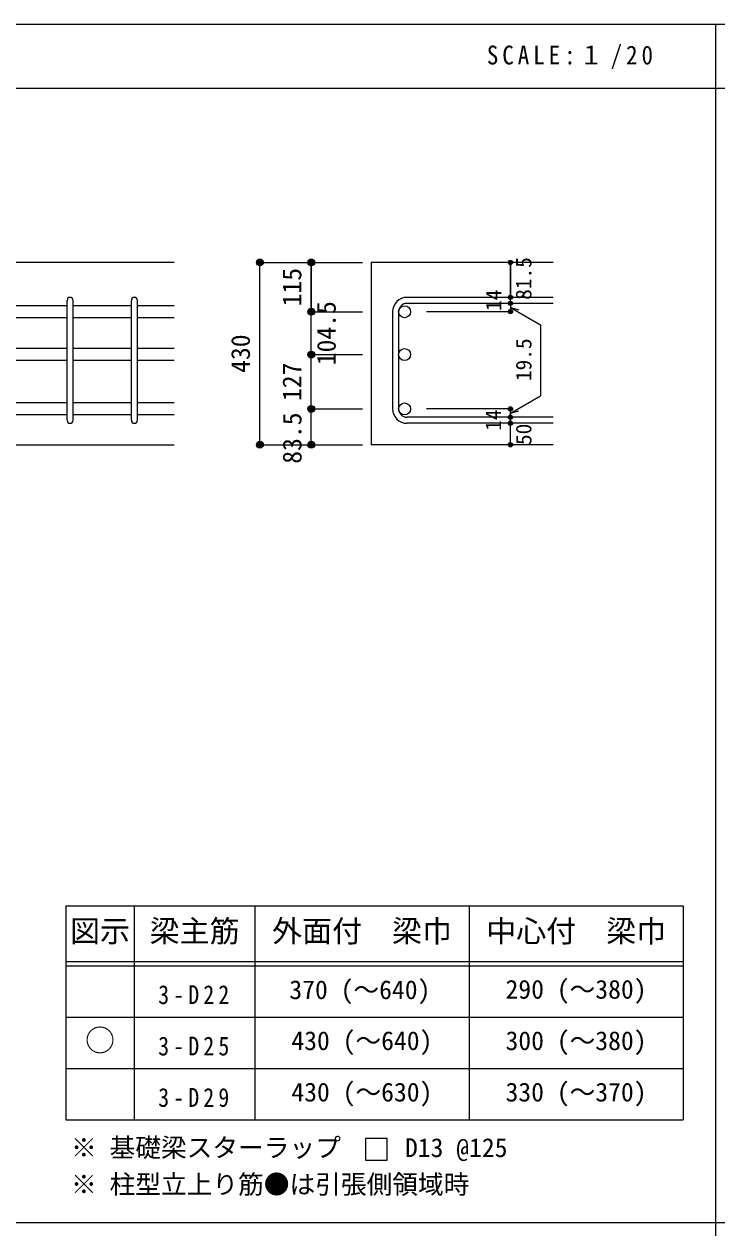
# Model space of a CAD drawing. Units: millimetres at full size, sheet at 1:20. Extents: x -3982 to 3969, y -2797 to 2801.
# Drawn here: x -2364 to -747, y -10 to 2801 of the extents above; entities that cross this region are included whole.
import ezdxf
from ezdxf.enums import TextEntityAlignment as Align

# ---------------------------------------------------------------- set-up
doc = ezdxf.new("R2010")
doc.units = ezdxf.units.MM
doc.header["$LTSCALE"] = 20
doc.header["$PDMODE"] = 32
doc.header["$PDSIZE"] = 10
for name, color, linetype in [('6-1_躯体線', 2, 'Continuous'), ('6-5_梁主筋', 7, 'Continuous'), ('6-6_S.T.P.', 7, 'Continuous'), ('6-7_文字', 7, 'Continuous'), ('6-D_寸法', 4, 'Continuous'), ('6-E_枠', 7, 'Continuous'), ('F-0_枠', 6, 'Continuous')]:
    doc.layers.add(name, color=color, linetype=linetype)
doc.styles.add('ＭＳ ゴシック', font='')
doc.styles.get('ＭＳ ゴシック').set_extended_font_data('MS Gothic')

msp = doc.modelspace()

# ---------------------------------------------------------------- linework, layer by layer
at = {"layer": '6-1_躯体線'}
for p, q in [((-2013.87, 2244.12), (-3313.87, 2244.12)), ((-1553.87, 2244.12), (-1553.87, 1818.62)), ((-1128.87, 2244.12), (-1553.87, 2244.12)), ((-2413.87, 1818.62), (-2013.87, 1818.62)), ((-1128.87, 1818.62), (-1553.87, 1818.62))]:
    msp.add_line(p, q, dxfattribs=at)
at = {"layer": '6-5_梁主筋'}
for p, q in [((-2263.87, 2143.2), (-2399.87, 2143.2)), ((-2113.87, 2143.2), (-2249.87, 2143.2)), ((-2013.87, 2143.2), (-2099.87, 2143.2)), ((-2263.87, 2115.2), (-2399.87, 2115.2)), ((-2113.87, 2115.2), (-2249.87, 2115.2)), ((-2013.87, 2115.2), (-2099.87, 2115.2)), ((-2263.87, 2043.12), (-2399.87, 2043.12)), ((-2113.87, 2043.12), (-2249.87, 2043.12)), ((-2013.87, 2043.12), (-2099.87, 2043.12)), ((-2263.87, 2015.12), (-2399.87, 2015.12)), ((-2113.87, 2015.12), (-2249.87, 2015.12)), ((-2013.87, 2015.12), (-2099.87, 2015.12)), ((-2263.87, 1916.12), (-2399.87, 1916.12)), ((-2113.87, 1916.12), (-2249.87, 1916.12)), ((-2013.87, 1916.12), (-2099.87, 1916.12)), ((-2263.87, 1888.12), (-2399.87, 1888.12)), ((-2113.87, 1888.12), (-2249.87, 1888.12)), ((-2013.87, 1888.12), (-2099.87, 1888.12))]:
    msp.add_line(p, q, dxfattribs=at)
at = {"layer": '6-5_梁主筋', "color": 3}
for centre in [(-1475.87, 2129.2), (-1475.87, 2029.12), (-1475.87, 1902.12)]:
    msp.add_circle(centre, 14, dxfattribs=at)
at = {"layer": '6-6_S.T.P.'}
for p, q in [((-2263.87, 1875.62), (-2263.87, 2155.7)), ((-2249.87, 1875.62), (-2249.87, 2155.7)), ((-2113.87, 1875.62), (-2113.87, 2155.7)), ((-2099.87, 1875.62), (-2099.87, 2155.7)), ((-1128.87, 2162.7), (-1470.37, 2162.7)), ((-1128.87, 2148.7), (-1470.37, 2148.7)), ((-1503.87, 2129.2), (-1503.87, 1902.12)), ((-1489.87, 2129.2), (-1489.87, 1902.12)), ((-1128.87, 1882.62), (-1470.37, 1882.62)), ((-1128.87, 1868.62), (-1470.37, 1868.62))]:
    msp.add_line(p, q, dxfattribs=at)
for centre, radius, start, end in [((-2256.87, 2155.7), 7, 0, 180), ((-2106.87, 2155.7), 7, 0, 180), ((-1470.37, 2129.2), 33.5, 90, 180), ((-1470.37, 2129.2), 19.5, 90, 180), ((-1470.37, 1902.12), 33.5, 180, 270), ((-1470.37, 1902.12), 19.5, 180, 270), ((-2256.87, 1875.62), 7, 180, 0), ((-2106.87, 1875.62), 7, 180, 0)]:
    msp.add_arc(centre, radius, start, end, dxfattribs=at)
at = {"layer": '6-7_文字'}
msp.add_lwpolyline([(-1566.86, 148.34), (-1516.86, 148.34), (-1516.86, 198.34), (-1566.86, 198.34)], close=True, dxfattribs=at)
at = {"layer": '6-D_寸法'}
for p, q in [((-1813.87, 2244.12), (-1693.87, 2244.12)), ((-1813.87, 2244.12), (-1693.87, 2244.12)), ((-1813.87, 1818.62), (-1813.87, 2244.12)), ((-1693.87, 2244.12), (-1573.87, 2244.12)), ((-1693.87, 2244.12), (-1693.87, 2129.2)), ((-1228.87, 2148.7), (-1228.87, 2162.7)), ((-1228.87, 2148.7), (-1228.87, 2129.2)), ((-1228.87, 2138.95), (-1209.55, 2133.77)), ((-1228.87, 2138.95), (-1158.81, 2098.5)), ((-1693.87, 2129.2), (-1573.87, 2129.2)), ((-1228.87, 2129.2), (-1424.95, 2129.2)), ((-1158.81, 2098.5), (-1158.81, 1932.82)), ((-1693.87, 1902.12), (-1693.87, 2029.12)), ((-1693.87, 2029.12), (-1573.87, 2029.12)), ((-1228.87, 1892.37), (-1158.81, 1932.82)), ((-1693.87, 1902.12), (-1573.87, 1902.12)), ((-1693.87, 1902.12), (-1573.87, 1902.12)), ((-1693.87, 1902.12), (-1573.87, 1902.12)), ((-1228.87, 1902.12), (-1424.95, 1902.12)), ((-1228.87, 1882.62), (-1228.87, 1902.12)), ((-1228.87, 1892.37), (-1209.55, 1897.55)), ((-1228.87, 1868.62), (-1228.87, 1882.62)), ((-1228.87, 1818.62), (-1228.87, 1868.62)), ((-1693.87, 1818.62), (-1573.87, 1818.62))]:
    msp.add_line(p, q, dxfattribs=at)
for points in [[(-1813.87, 2244.12), (-1693.87, 2244.12), (-1573.87, 2244.12)], [(-1693.87, 2029.12), (-1693.87, 2129.2), (-1693.87, 2244.12)], [(-1228.87, 2244.12), (-1228.87, 2162.7), (-1228.87, 2244.12)], [(-1813.87, 1818.62), (-1693.87, 1818.62), (-1693.87, 1902.12)]]:
    msp.add_lwpolyline(points, dxfattribs=at)
for centre, radius in [((-1813.87, 2244.12), 8), ((-1813.87, 2244.12), 7.2), ((-1813.87, 2244.12), 6.4), ((-1813.87, 2244.12), 5.6), ((-1813.87, 2244.12), 4.8), ((-1693.87, 2244.12), 8), ((-1693.87, 2244.12), 7.2), ((-1693.87, 2244.12), 6.4), ((-1693.87, 2244.12), 5.6), ((-1693.87, 2244.12), 4.8), ((-1813.87, 2244.12), 4), ((-1813.87, 2244.12), 3.2), ((-1813.87, 2244.12), 2.4), ((-1813.87, 2244.12), 1.6), ((-1813.87, 2244.12), 0.8), ((-1693.87, 2244.12), 4), ((-1693.87, 2244.12), 3.2), ((-1693.87, 2244.12), 2.4), ((-1693.87, 2244.12), 1.6), ((-1693.87, 2244.12), 0.8), ((-1228.87, 2244.12), 4), ((-1228.87, 2244.12), 3.6), ((-1228.87, 2244.12), 3.2), ((-1228.87, 2244.12), 2.8), ((-1228.87, 2244.12), 2.4), ((-1228.87, 2244.12), 2), ((-1228.87, 2244.12), 1.6), ((-1228.87, 2244.12), 1.2), ((-1228.87, 2244.12), 0.8), ((-1228.87, 2244.12), 0.4), ((-1228.87, 2162.7), 4), ((-1228.87, 2162.7), 3.6), ((-1228.87, 2162.7), 3.2), ((-1228.87, 2162.7), 2.8), ((-1228.87, 2162.7), 2.4), ((-1228.87, 2162.7), 2), ((-1693.87, 2129.2), 8), ((-1693.87, 2129.2), 7.2), ((-1228.87, 2148.7), 4), ((-1228.87, 2148.7), 3.6), ((-1228.87, 2148.7), 3.2), ((-1228.87, 2148.7), 2.8), ((-1228.87, 2148.7), 2.4), ((-1228.87, 2148.7), 2), ((-1228.87, 2162.7), 1.6), ((-1228.87, 2148.7), 1.6), ((-1228.87, 2162.7), 1.2), ((-1228.87, 2148.7), 1.2), ((-1228.87, 2162.7), 0.8), ((-1228.87, 2148.7), 0.8), ((-1228.87, 2162.7), 0.4), ((-1228.87, 2148.7), 0.4), ((-1693.87, 2129.2), 6.4), ((-1693.87, 2129.2), 5.6), ((-1693.87, 2129.2), 4.8), ((-1693.87, 2129.2), 4), ((-1693.87, 2129.2), 3.2), ((-1693.87, 2129.2), 2.4), ((-1693.87, 2129.2), 1.6), ((-1693.87, 2129.2), 0.8), ((-1228.87, 2129.2), 4), ((-1228.87, 2129.2), 3.6), ((-1228.87, 2129.2), 3.2), ((-1228.87, 2129.2), 2.8), ((-1228.87, 2129.2), 2.4), ((-1228.87, 2129.2), 2), ((-1228.87, 2129.2), 1.6), ((-1228.87, 2129.2), 1.2), ((-1228.87, 2129.2), 0.8), ((-1228.87, 2129.2), 0.4), ((-1693.87, 2029.12), 8), ((-1693.87, 2029.12), 7.2), ((-1693.87, 2029.12), 6.4), ((-1693.87, 2029.12), 5.6), ((-1693.87, 2029.12), 4.8), ((-1693.87, 2029.12), 4), ((-1693.87, 2029.12), 3.2), ((-1693.87, 2029.12), 2.4), ((-1693.87, 2029.12), 1.6), ((-1693.87, 2029.12), 0.8), ((-1693.87, 1902.12), 8), ((-1693.87, 1902.12), 7.2), ((-1693.87, 1902.12), 6.4), ((-1693.87, 1902.12), 5.6), ((-1693.87, 1902.12), 4.8), ((-1693.87, 1902.12), 4), ((-1693.87, 1902.12), 3.2), ((-1693.87, 1902.12), 2.4), ((-1693.87, 1902.12), 1.6), ((-1693.87, 1902.12), 0.8), ((-1228.87, 1902.12), 4), ((-1228.87, 1882.62), 4), ((-1228.87, 1902.12), 3.6), ((-1228.87, 1882.62), 3.6), ((-1228.87, 1902.12), 3.2), ((-1228.87, 1882.62), 3.2), ((-1228.87, 1902.12), 2.8), ((-1228.87, 1882.62), 2.8), ((-1228.87, 1902.12), 2.4), ((-1228.87, 1882.62), 2.4), ((-1228.87, 1902.12), 2), ((-1228.87, 1882.62), 2), ((-1228.87, 1902.12), 1.6), ((-1228.87, 1882.62), 1.6), ((-1228.87, 1902.12), 1.2), ((-1228.87, 1882.62), 1.2), ((-1228.87, 1902.12), 0.8), ((-1228.87, 1882.62), 0.8), ((-1228.87, 1902.12), 0.4), ((-1228.87, 1868.62), 4), ((-1228.87, 1868.62), 3.6), ((-1228.87, 1868.62), 3.2), ((-1228.87, 1868.62), 2.8), ((-1228.87, 1868.62), 2.4), ((-1228.87, 1868.62), 2), ((-1228.87, 1868.62), 1.6), ((-1228.87, 1868.62), 1.2), ((-1228.87, 1868.62), 0.8), ((-1228.87, 1882.62), 0.4), ((-1228.87, 1868.62), 0.4), ((-1813.87, 1818.62), 8), ((-1813.87, 1818.62), 7.2), ((-1813.87, 1818.62), 6.4), ((-1813.87, 1818.62), 5.6), ((-1813.87, 1818.62), 4.8), ((-1813.87, 1818.62), 4), ((-1813.87, 1818.62), 3.2), ((-1813.87, 1818.62), 2.4), ((-1813.87, 1818.62), 1.6), ((-1813.87, 1818.62), 0.8), ((-1693.87, 1818.62), 8), ((-1693.87, 1818.62), 7.2), ((-1693.87, 1818.62), 6.4), ((-1693.87, 1818.62), 5.6), ((-1693.87, 1818.62), 4.8), ((-1693.87, 1818.62), 4), ((-1693.87, 1818.62), 3.2), ((-1693.87, 1818.62), 2.4), ((-1693.87, 1818.62), 1.6), ((-1693.87, 1818.62), 0.8), ((-1228.87, 1818.62), 4), ((-1228.87, 1818.62), 3.6), ((-1228.87, 1818.62), 3.2), ((-1228.87, 1818.62), 2.8), ((-1228.87, 1818.62), 2.4), ((-1228.87, 1818.62), 2), ((-1228.87, 1818.62), 1.6), ((-1228.87, 1818.62), 1.2), ((-1228.87, 1818.62), 0.8), ((-1228.87, 1818.62), 0.4)]:
    msp.add_circle(centre, radius, dxfattribs=at)
at = {"layer": '6-D_寸法', "color": 7}
for p in [(-1813.87, 2244.12), (-1693.87, 2244.12), (-1228.87, 2244.12), (-1228.87, 2162.7), (-1228.87, 2148.7), (-1693.87, 2129.2), (-1228.87, 2129.2), (-1693.87, 2029.12), (-1693.87, 1902.12), (-1228.87, 1902.12), (-1228.87, 1902.12), (-1228.87, 1902.12), (-1228.87, 1882.62), (-1228.87, 1868.62), (-1813.87, 1818.62), (-1693.87, 1818.62), (-1228.87, 1818.62)]:
    msp.add_point(p, dxfattribs=at)
at = {"layer": '6-E_枠', "color": 3}
for p, q in [((-2267.02, 741.85), (-2267.02, 241.85)), ((-2267.02, 741.85), (-825.33, 741.85)), ((-825.33, 741.85), (-825.33, 241.85)), ((-2267.02, 241.85), (-825.33, 241.85))]:
    msp.add_line(p, q, dxfattribs=at)
at = {"layer": '6-E_枠'}
for p, q in [((-2107.02, 741.85), (-2107.02, 241.85)), ((-1825.33, 741.85), (-1825.33, 241.85)), ((-1325.33, 741.85), (-1325.33, 241.85)), ((-2267.02, 611.85), (-825.33, 611.85)), ((-2267.02, 601.85), (-825.33, 601.85)), ((-2267.02, 481.85), (-825.33, 481.85)), ((-2267.02, 361.85), (-825.33, 361.85))]:
    msp.add_line(p, q, dxfattribs=at)
at = {"layer": 'F-0_枠'}
msp.add_line((-3981.92, 2800.77), (3969.4, 2800.77), dxfattribs=at)
at = {"layer": 'F-0_枠', "color": 2}
for p, q in [((-749.76, 2800.77), (-749.76, -2796.83)), ((-3981.92, 2650.77), (2482.4, 2650.77)), ((2482.4, 1.97), (-3981.92, 1.97))]:
    msp.add_line(p, q, dxfattribs=at)

# ---------------------------------------------------------------- texts
at = {"layer": '6-7_文字', "color": 2, "style": 'ＭＳ ゴシック'}
for s, p in [('図示', (-2257.02, 641.85)), ('梁主筋', (-2071.17, 641.85)), ('外面付\u3000梁巾', (-1785.33, 641.85)), ('中心付\u3000梁巾', (-1285.33, 641.85)), ('○', (-2222.02, 386.85))]:
    msp.add_text(s, height=51.32, dxfattribs=at).set_placement(p, align=Align.BOTTOM_LEFT)
at = {"layer": '6-7_文字', "style": 'ＭＳ ゴシック'}
for s, p in [('370 (～640)', (-1745.02, 510.85)), ('290 (～380)', (-1240.33, 511.85)), ('430 (～640)', (-1740.33, 391.85)), ('300 (～380)', (-1240.33, 391.85)), ('430 (～630)', (-1740.33, 271.85)), ('330 (～370)', (-1240.33, 271.85)), ('※ 基礎梁スターラップ     D13 @125', (-2254.64, 142.13)), ('※ 柱型立上り筋●は引張側領域時', (-2254.64, 56.45))]:
    msp.add_text(s, height=43.99, dxfattribs=at).set_placement(p, align=Align.BOTTOM_LEFT)
at = {"layer": '6-7_文字', "color": 2, "insert": (-1283.99, 2695.77), "char_height": 43.99, "attachment_point": 7, "style": 'ＭＳ ゴシック'}
msp.add_mtext('\\T1.34;\\W0.9;SCALE:１/20', dxfattribs=at)
at = {"layer": '6-7_文字', "char_height": 43.99, "attachment_point": 7, "style": 'ＭＳ ゴシック'}
for s, insert in [('\\T1.38;\\W0.85;3-D22', (-2051.17, 511.85)), ('\\T1.38;\\W0.85;3-D25', (-2051.17, 391.85)), ('\\T1.38;\\W0.85;3-D29', (-2051.17, 271.85))]:
    msp.add_mtext(s, dxfattribs=dict(at, insert=insert))
at = {"layer": '6-D_寸法', "style": 'ＭＳ ゴシック'}
for s, height, p in [('81.5', 36.66, (-1168.89, 2156.86)), ('115', 43.99, (-1703.87, 2141.66)), ('14', 36.66, (-1238.87, 2130.77)), ('104.5', 43.99, (-1623.49, 2004.17)), ('430', 43.99, (-1823.87, 1986.37)), ('19.5', 36.66, (-1168.81, 1967.12)), ('127', 43.99, (-1703.87, 1920.62)), ('83.5', 43.99, (-1703.46, 1774.2)), ('14', 36.66, (-1239.53, 1850.95)), ('50', 36.66, (-1168.79, 1817.83))]:
    msp.add_text(s, height=height, rotation=90, dxfattribs=at).set_placement(p, align=Align.BOTTOM_LEFT)

doc.saveas('drawing.dxf')
